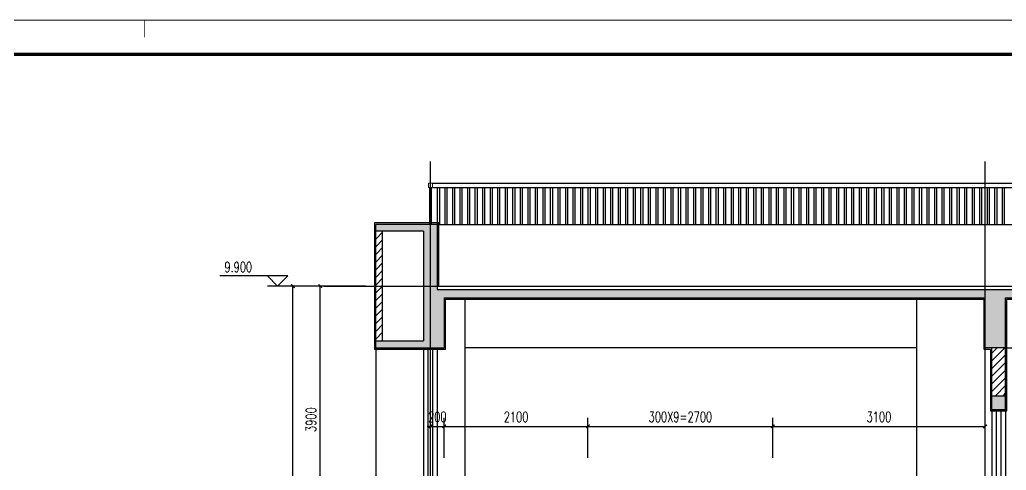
# Model space of a CAD drawing. Extents: x 1738711 to 2346805, y 1189731 to 2516152.
# Drawn here: x 2127662 to 2142072, y 1391349 to 1397922 of the extents above; entities that cross this region are included whole.
import ezdxf
from ezdxf.enums import TextEntityAlignment as Align

# ---------------------------------------------------------------- set-up
doc = ezdxf.new("R2010")
doc.units = 0
doc.header["$LTSCALE"] = 1000
doc.header["$MEASUREMENT"] = 0
doc.linetypes.add('复件 140224通州运河二期售楼部条件图_t3$0$X-ME SHAFT SH$0$X-B2$0$WATER_LINE', pattern=[0])
for name, color, linetype in [('DIM_ELEV', 3, 'Continuous'), ('DOTE', 1, 'Continuous'), ('PUB_DIM', 3, 'Continuous'), ('PUB_HATCH', 8, 'Continuous'), ('PUB_TEXT', 7, 'Continuous'), ('TK', 4, 'Continuous'), ('WALL', 40, 'Continuous'), ('WINDOW', 144, 'Continuous'), ('切线', 35, 'Continuous'), ('看线', 8, 'Continuous')]:
    doc.layers.add(name, color=color, linetype=linetype)
doc.layers.add('栏杆', color=6, linetype='Continuous', lineweight=15)
doc.styles.add('_TCH_DIM', font='SIMPLEX', dxfattribs={"bigfont": 'GBCBIG'})
doc.styles.add('_TCH_DIM_T3', font='SIMPLEX', dxfattribs={"width": 0.705882, "bigfont": 'GBCBIG'})
doc.styles.add('宋体', font='SIMSUN.TTF', dxfattribs={"width": 0.75})
doc.dimstyles.new('_TCH_ARCH&&50', dxfattribs={"dimtxt": 148.75, "dimasz": 50, "dimexe": 125, "dimexo": 150, "dimgap": 63.125, "dimtad": 1, "dimdec": 0, "dimzin": 0, "dimdsep": 46, "dimtxsty": '_TCH_DIM_T3', "dimblk": 'ARCHTICK', "dimcen": 0.09, "dimclrt": 7, "dimazin": 2, "dimtfac": 1, "dimtdec": 0, "dimtix": 1, "dimtmove": 2, "dimatfit": 3, "dimfxl": 50, "dimtolj": 1, "dimtzin": 0, "dimarcsym": 0})
pattern_1 = [(45, (211569.91, 25941.04), (-56.1266008, 56.1266008), [])]

# ---------------------------------------------------------------- blocks, each defined once
blk = doc.blocks.new('hjashrtahreahe')
at = {"const_width": 25}
blk.add_lwpolyline([(42800, 59400), (42800, 58900)], dxfattribs=at)
at = {"layer": 'TK', "color": 7, "const_width": 25}
blk.add_lwpolyline([(0, 59400), (84100, 59400), (84100, 0), (0, 0)], close=True, dxfattribs=at)
at = {"layer": 'TK', "color": 3, "const_width": 100}
blk.add_lwpolyline([(2500, 1000), (2500, 58400), (83100, 58400), (83100, 1000)], close=True, dxfattribs=at)
at = {"layer": 'TK', "style": '宋体', "width": 0.75}
for tag, height, p in [('项目负责人', 350, (6003, 57089)), ('专业负责人', 350, (6003, 56224)), ('设计人', 350, (6003, 55419)), ('版号1', 250, (77304, 22193)), ('时间1', 250, (82405, 22193)), ('版号2', 250, (77304, 21593)), ('时间2', 250, (82405, 21593)), ('版号3', 250, (77304, 20993)), ('时间3', 250, (82405, 20993)), ('建筑会签', 0.0001, (78978, 2403)), ('电气会签', 0.0001, (82128, 2403)), ('结构会签', 0.0001, (78978, 1803)), ('暖通会签', 0.0001, (82128, 1803)), ('给排水会签', 0.0001, (78978, 1250)), ('智能化会签', 0.0001, (82128, 1250))]:
    blk.add_attdef(tag, text='', height=height, dxfattribs=at).set_placement(p, align=Align.CENTER)
for tag, p in [('合作设计单位', (80816, 48986)), ('版号说明1', (79854, 22318)), ('版号说明2', (79854, 21718)), ('版号说明3', (79854, 21118)), ('浙江绿储科技有限公司', (80545, 16036)), ('百兆瓦级集中式熔盐储能关键', (80545, 14953)), ('设备研发及制造基地项目', (80545, 14603)), ('1#研发楼', (80545, 13636)), ('图名', (80545, 12436)), ('工程编号', (78978, 11461)), ('子项编号', (82128, 11461)), ('建筑', (78978, 10711)), ('图号', (82128, 10711)), ('施工图', (78978, 9961)), ('2023.03', (82128, 9961)), ('审定', (79353, 8461)), ('审核', (79353, 7711)), ('工程负责', (79353, 6961)), ('专业负责', (79353, 6211)), ('设计', (79353, 5461)), ('制图', (79353, 4711)), ('校对', (79353, 3961))]:
    blk.add_attdef(tag, text='', height=250, dxfattribs=at).set_placement(p, align=Align.MIDDLE_CENTER)
blk = doc.blocks.new('_ArchTick')
at = {"color": 0, "linetype": 'ByBlock', "const_width": 0.4}
blk.add_lwpolyline([(-0.5, -0.5), (0.5, 0.5)], dxfattribs=at)
blk = doc.blocks.new('*D2079')
at = {"layer": 'Defpoints', "color": 0, "transparency": 16777216}
for p in [(2131653, 1394037), (2132462, 1394037), (2132462, 1384137)]:
    blk.add_point(p, dxfattribs=at)
at = {"layer": 'PUB_DIM', "color": 0, "lineweight": -2, "transparency": 16777216}
for p, q in [((2132312, 1394037), (2131528, 1394037)), ((2131653, 1384137), (2131653, 1394037)), ((2132312, 1384137), (2131528, 1384137))]:
    blk.add_line(p, q, dxfattribs=at)
at = {"layer": 'PUB_DIM', "color": 0, "lineweight": -2, "transparency": 16777216, "xscale": 50, "yscale": 50, "zscale": 50}
for p, rotation in [((2131653, 1394037), 90), ((2131653, 1384137), 270)]:
    blk.add_blockref('_ArchTick', p, dxfattribs=dict(at, rotation=rotation))
at = {"layer": 'PUB_DIM', "color": 7, "transparency": 16777216, "insert": (2131516, 1389087), "char_height": 148.8, "attachment_point": 5, "rotation": 90, "style": '_TCH_DIM_T3'}
blk.add_mtext('\\A1;9900', dxfattribs=at)
blk = doc.blocks.new('*D2084')
at = {"layer": 'Defpoints', "color": 0, "transparency": 16777216}
for p in [(2132053, 1394037), (2132862, 1394037), (2132862, 1390137)]:
    blk.add_point(p, dxfattribs=at)
at = {"layer": 'PUB_DIM', "color": 0, "lineweight": -2, "transparency": 16777216}
for p, q in [((2132712, 1394037), (2131928, 1394037)), ((2132053, 1390137), (2132053, 1394037)), ((2132712, 1390137), (2131928, 1390137))]:
    blk.add_line(p, q, dxfattribs=at)
at = {"layer": 'PUB_DIM', "color": 0, "lineweight": -2, "transparency": 16777216, "xscale": 50, "yscale": 50, "zscale": 50}
for p, rotation in [((2132053, 1394037), 90), ((2132053, 1390137), 270)]:
    blk.add_blockref('_ArchTick', p, dxfattribs=dict(at, rotation=rotation))
at = {"layer": 'PUB_DIM', "color": 7, "transparency": 16777216, "insert": (2131916, 1392087), "char_height": 148.8, "attachment_point": 5, "rotation": 90, "style": '_TCH_DIM_T3'}
blk.add_mtext('\\A1;3900', dxfattribs=at)
blk = doc.blocks.new('*D2093')
at = {"layer": 'Defpoints', "color": 0, "transparency": 16777216}
for p in [(2133862, 1391989), (2133662, 1391379), (2133862, 1391379)]:
    blk.add_point(p, dxfattribs=at)
at = {"layer": 'PUB_DIM', "color": 0, "lineweight": -2, "transparency": 16777216}
for p, q in [((2133662, 1391529), (2133662, 1392114)), ((2133862, 1391529), (2133862, 1392114)), ((2133662, 1391989), (2133612, 1391989)), ((2133662, 1391989), (2133862, 1391989)), ((2133862, 1391989), (2133912, 1391989))]:
    blk.add_line(p, q, dxfattribs=at)
at = {"layer": 'PUB_DIM', "color": 0, "lineweight": -2, "transparency": 16777216, "xscale": 50, "yscale": 50, "zscale": 50}
blk.add_blockref('_ArchTick', (2133662, 1391989), dxfattribs=at)
at = {"layer": 'PUB_DIM', "color": 0, "lineweight": -2, "transparency": 16777216, "xscale": 50, "yscale": 50, "zscale": 50, "rotation": 180}
blk.add_blockref('_ArchTick', (2133862, 1391989), dxfattribs=at)
at = {"layer": 'PUB_DIM', "color": 7, "transparency": 16777216, "insert": (2133762, 1392127), "char_height": 148.8, "attachment_point": 5, "style": '_TCH_DIM_T3'}
blk.add_mtext('\\A1;200', dxfattribs=at)
blk = doc.blocks.new('*D2094')
at = {"layer": 'Defpoints', "color": 0, "transparency": 16777216}
for p in [(2135962, 1391989), (2133862, 1391379), (2135962, 1391379)]:
    blk.add_point(p, dxfattribs=at)
at = {"layer": 'PUB_DIM', "color": 0, "lineweight": -2, "transparency": 16777216}
for p, q in [((2133862, 1391529), (2133862, 1392114)), ((2135962, 1391529), (2135962, 1392114)), ((2133862, 1391989), (2135962, 1391989))]:
    blk.add_line(p, q, dxfattribs=at)
at = {"layer": 'PUB_DIM', "color": 0, "lineweight": -2, "transparency": 16777216, "xscale": 50, "yscale": 50, "zscale": 50, "rotation": 180}
blk.add_blockref('_ArchTick', (2133862, 1391989), dxfattribs=at)
at = {"layer": 'PUB_DIM', "color": 0, "lineweight": -2, "transparency": 16777216, "xscale": 50, "yscale": 50, "zscale": 50}
blk.add_blockref('_ArchTick', (2135962, 1391989), dxfattribs=at)
at = {"layer": 'PUB_DIM', "color": 7, "transparency": 16777216, "insert": (2134912, 1392127), "char_height": 148.8, "attachment_point": 5, "style": '_TCH_DIM_T3'}
blk.add_mtext('\\A1;2100', dxfattribs=at)
blk = doc.blocks.new('*D2095')
at = {"layer": 'Defpoints', "color": 0, "transparency": 16777216}
for p in [(2138662, 1391989), (2135962, 1391379), (2138662, 1391379)]:
    blk.add_point(p, dxfattribs=at)
at = {"layer": 'PUB_DIM', "color": 0, "lineweight": -2, "transparency": 16777216}
for p, q in [((2135962, 1391529), (2135962, 1392114)), ((2138662, 1391529), (2138662, 1392114)), ((2135962, 1391989), (2138662, 1391989))]:
    blk.add_line(p, q, dxfattribs=at)
at = {"layer": 'PUB_DIM', "color": 0, "lineweight": -2, "transparency": 16777216, "xscale": 50, "yscale": 50, "zscale": 50, "rotation": 180}
blk.add_blockref('_ArchTick', (2135962, 1391989), dxfattribs=at)
at = {"layer": 'PUB_DIM', "color": 0, "lineweight": -2, "transparency": 16777216, "xscale": 50, "yscale": 50, "zscale": 50}
blk.add_blockref('_ArchTick', (2138662, 1391989), dxfattribs=at)
at = {"layer": 'PUB_DIM', "color": 7, "transparency": 16777216, "insert": (2137312, 1392127), "char_height": 148.75, "attachment_point": 5, "style": '_TCH_DIM_T3'}
blk.add_mtext('\\A1;300X9=2700', dxfattribs=at)
blk = doc.blocks.new('*D2096')
at = {"layer": 'Defpoints', "color": 0, "transparency": 16777216}
for p in [(2141762, 1391989), (2138662, 1391379), (2141762, 1391379)]:
    blk.add_point(p, dxfattribs=at)
at = {"layer": 'PUB_DIM', "color": 0, "lineweight": -2, "transparency": 16777216}
for p, q in [((2138662, 1391529), (2138662, 1392114)), ((2141762, 1391529), (2141762, 1392114)), ((2138662, 1391989), (2141762, 1391989))]:
    blk.add_line(p, q, dxfattribs=at)
at = {"layer": 'PUB_DIM', "color": 0, "lineweight": -2, "transparency": 16777216, "xscale": 50, "yscale": 50, "zscale": 50, "rotation": 180}
blk.add_blockref('_ArchTick', (2138662, 1391989), dxfattribs=at)
at = {"layer": 'PUB_DIM', "color": 0, "lineweight": -2, "transparency": 16777216, "xscale": 50, "yscale": 50, "zscale": 50}
blk.add_blockref('_ArchTick', (2141762, 1391989), dxfattribs=at)
at = {"layer": 'PUB_DIM', "color": 7, "transparency": 16777216, "insert": (2140212, 1392127), "char_height": 148.8, "attachment_point": 5, "style": '_TCH_DIM_T3'}
blk.add_mtext('\\A1;3100', dxfattribs=at)

msp = doc.modelspace()

# ---------------------------------------------------------------- hatches: boundary and pattern name
at = {"layer": 'PUB_HATCH', "linetype": '复件 140224通州运河二期售楼部条件图_t3$0$X-ME SHAFT SH$0$X-B2$0$WATER_LINE'}
h = msp.add_hatch(dxfattribs=at)
h.set_pattern_fill('钢筋混凝土', color=256, scale=50, style=0)
h.set_pattern_definition([(45, (2141937.17, 1392323.98), (-88.3883, 88.3883), []), (50, (2141937.17, 1392323.98), (358.63, -31.376), [37.5, -412.5]), (355, (2141937.17, 1392323.98), (-69.376, 376.096), [30, -330]), (100.4514, (2141967.05, 1392321.36), (289.255, 344.72), [31.87, -350.571]), (46.184, (2141937.17, 1392424), (533.62, -82.76), [56.25, -618.75]), (96.6356, (2141981.64, 1392417.1), (467.33, 487.06), [47.805, -525.856]), (351.184, (2141937.17, 1392424), (467.33, 487.06), [45, -495]), (21, (2141987.17, 1392398.98), (298.4535, -201.309), [37.5, -412.5]), (326, (2141987.17, 1392398.98), (121.658, 362.575), [30, -330]), (71.4514, (2142012.04, 1392382.2), (420.111, 161.265), [31.87, -350.571]), (37.5, (2141937.17, 1392323.98), (6.08, 166.447), [0, -326, 0, -335, 0, -331.25]), (7.5, (2141937.17, 1392323.98), (131.5348, 197.206), [0, -191, 0, -318.5, 0, -126.25]), (327.5, (2141825.67, 1392323.98), (266.9112, -11.2774), [0, -125, 0, -390, 0, -517.5]), (317.5, (2141775.67, 1392323.98), (291.593, 50.0525), [0, -162.5, 0, -259, 0, -367.5])])
h.paths.add_polyline_path([(2142061.8, 1392436.9), (2141861.8, 1392436.9), (2141861.8, 1392236.9), (2142061.8, 1392236.9)])
h.paths.add_polyline_path([(2132861.8, 1394936.9), (2133761.8, 1394936.9), (2133761.8, 1393986.9), (2142841.8, 1393986.9), (2142841.8, 1393866.9), (2142061.8, 1393866.9), (2142061.8, 1393136.9), (2141761.8, 1393136.9), (2141761.8, 1393866.9), (2133861.8, 1393866.9), (2133861.8, 1393136.9), (2132861.8, 1393136.9), (2132861.8, 1393236.9), (2133561.8, 1393236.9), (2133561.8, 1394836.9), (2132861.8, 1394836.9)])
h = msp.add_hatch(dxfattribs=at)
h.set_pattern_fill('ANSI31', color=256, scale=50, style=0)
h.set_pattern_definition(pattern_1)
h.paths.add_polyline_path([(2132961.8, 1393236.9), (2132861.8, 1393236.9), (2132861.8, 1394836.9), (2132961.8, 1394836.9)])
h = msp.add_hatch(dxfattribs=at)
h.set_pattern_fill('ANSI31', color=256, scale=50, style=0)
h.set_pattern_definition(pattern_1)
h.paths.add_polyline_path([(2141861.8, 1392436.9), (2142061.8, 1392436.9), (2142061.8, 1393136.9), (2141861.8, 1393136.9)])

# ---------------------------------------------------------------- linework, layer by layer
at = {"layer": 'DIM_ELEV'}
for p, q in [((2131579, 1394186.9), (2130583, 1394186.9)), ((2131429, 1394036.9), (2131279, 1394186.9)), ((2131429, 1394036.9), (2131579, 1394186.9)), ((2131779, 1394036.9), (2131279, 1394036.9))]:
    msp.add_line(p, q, dxfattribs=at)
at = {"layer": 'DOTE'}
for p, q in [((2133661.8, 1383002.8), (2133661.8, 1395852)), ((2141761.8, 1383002.8), (2141761.8, 1395852)), ((2132105.5, 1394036.9), (2143312.6, 1394036.9))]:
    msp.add_line(p, q, dxfattribs=at)
at = {"layer": 'WALL'}
for p, q in [((2133761.8, 1394936.9), (2132861.8, 1394936.9)), ((2132861.8, 1393136.9), (2132861.8, 1394936.9)), ((2133561.8, 1394836.9), (2132861.8, 1394836.9)), ((2132961.8, 1393236.9), (2132961.8, 1394836.9)), ((2133561.8, 1394836.9), (2133561.8, 1393236.9)), ((2133761.8, 1394936.9), (2133761.8, 1393986.9)), ((2133761.8, 1393986.9), (2142841.8, 1393986.9)), ((2133861.8, 1393866.9), (2141761.8, 1393866.9)), ((2133861.8, 1393866.9), (2133861.8, 1393136.9)), ((2142061.8, 1393866.9), (2142841.8, 1393866.9)), ((2132861.8, 1393236.9), (2133561.8, 1393236.9)), ((2132861.8, 1393136.9), (2133861.8, 1393136.9))]:
    msp.add_line(p, q, dxfattribs=at)
at = {"layer": 'WALL', "linetype": '复件 140224通州运河二期售楼部条件图_t3$0$X-ME SHAFT SH$0$X-B2$0$WATER_LINE'}
for p, q in [((2141761.8, 1393136.9), (2141761.8, 1393866.9)), ((2142061.8, 1392236.9), (2142061.8, 1393866.9)), ((2142061.8, 1393136.9), (2141761.8, 1393136.9)), ((2141861.8, 1392236.9), (2141861.8, 1393136.9)), ((2141861.8, 1392436.9), (2142061.8, 1392436.9)), ((2141861.8, 1392236.9), (2142061.8, 1392236.9))]:
    msp.add_line(p, q, dxfattribs=at)
at = {"layer": 'WINDOW'}
for p, q in [((2133561.8, 1393136.9), (2133561.8, 1390136.9)), ((2133628.5, 1390136.9), (2133628.5, 1393136.9)), ((2133695.1, 1390136.9), (2133695.1, 1393136.9)), ((2133761.8, 1393136.9), (2133761.8, 1390136.9)), ((2141861.8, 1392236.9), (2141861.8, 1390136.9)), ((2141928.5, 1390136.9), (2141928.5, 1392236.9)), ((2141995.1, 1390136.9), (2141995.1, 1392236.9)), ((2142061.8, 1392236.9), (2142061.8, 1390136.9))]:
    msp.add_line(p, q, dxfattribs=at)
at = {"layer": '切线'}
msp.add_lwpolyline([(2133781.8, 1394036.9), (2133781.8, 1394956.9), (2132841.8, 1394956.9), (2132841.8, 1393116.9), (2133881.8, 1393116.9), (2133881.8, 1393846.9), (2141741.8, 1393846.9), (2141741.8, 1393116.9), (2141841.8, 1393116.9), (2141841.8, 1392216.9), (2142081.8, 1392216.9), (2142081.8, 1393846.9), (2142841.8, 1393846.9)], dxfattribs=at)
at = {"layer": '栏杆'}
for p, q in [((2133646.8, 1395476.9), (2133646.8, 1394936.9)), ((2133676.8, 1395476.9), (2133676.8, 1394936.9))]:
    msp.add_line(p, q, dxfattribs=at)
msp.add_lwpolyline([(2133631.8, 1395536.9), (2133691.8, 1395536.9), (2133691.8, 1395476.9), (2133631.8, 1395476.9)], close=True, dxfattribs=at)
at = {"layer": '看线'}
for p, q in [((2133691.8, 1395536.9), (2142841.8, 1395536.9)), ((2133691.8, 1395476.9), (2142841.8, 1395476.9)), ((2133761.8, 1395476.9), (2133761.8, 1394936.9)), ((2133791.8, 1395476.9), (2133791.8, 1394936.9)), ((2133871.8, 1395476.9), (2133871.8, 1394936.9)), ((2133901.8, 1395476.9), (2133901.8, 1394936.9)), ((2133981.8, 1395476.9), (2133981.8, 1394936.9)), ((2134011.8, 1395476.9), (2134011.8, 1394936.9)), ((2134091.8, 1395476.9), (2134091.8, 1394936.9)), ((2134121.8, 1395476.9), (2134121.8, 1394936.9)), ((2134201.8, 1395476.9), (2134201.8, 1394936.9)), ((2134231.8, 1395476.9), (2134231.8, 1394936.9)), ((2134311.8, 1395476.9), (2134311.8, 1394936.9)), ((2134341.8, 1395476.9), (2134341.8, 1394936.9)), ((2134421.8, 1395476.9), (2134421.8, 1394936.9)), ((2134451.8, 1395476.9), (2134451.8, 1394936.9)), ((2134531.8, 1395476.9), (2134531.8, 1394936.9)), ((2134561.8, 1395476.9), (2134561.8, 1394936.9)), ((2134641.8, 1395476.9), (2134641.8, 1394936.9)), ((2134671.8, 1395476.9), (2134671.8, 1394936.9)), ((2134751.8, 1395476.9), (2134751.8, 1394936.9)), ((2134781.8, 1395476.9), (2134781.8, 1394936.9)), ((2134861.8, 1395476.9), (2134861.8, 1394936.9)), ((2134891.8, 1395476.9), (2134891.8, 1394936.9)), ((2134971.8, 1395476.9), (2134971.8, 1394936.9)), ((2135001.8, 1395476.9), (2135001.8, 1394936.9)), ((2135081.8, 1395476.9), (2135081.8, 1394936.9)), ((2135111.8, 1395476.9), (2135111.8, 1394936.9)), ((2135191.8, 1395476.9), (2135191.8, 1394936.9)), ((2135221.8, 1395476.9), (2135221.8, 1394936.9)), ((2135301.8, 1395476.9), (2135301.8, 1394936.9)), ((2135331.8, 1395476.9), (2135331.8, 1394936.9)), ((2135411.8, 1395476.9), (2135411.8, 1394936.9)), ((2135441.8, 1395476.9), (2135441.8, 1394936.9)), ((2135521.8, 1395476.9), (2135521.8, 1394936.9)), ((2135551.8, 1395476.9), (2135551.8, 1394936.9)), ((2135631.8, 1395476.9), (2135631.8, 1394936.9)), ((2135661.8, 1395476.9), (2135661.8, 1394936.9)), ((2135741.8, 1395476.9), (2135741.8, 1394936.9)), ((2135771.8, 1395476.9), (2135771.8, 1394936.9)), ((2135851.8, 1395476.9), (2135851.8, 1394936.9)), ((2135881.8, 1395476.9), (2135881.8, 1394936.9)), ((2135961.8, 1395476.9), (2135961.8, 1394936.9)), ((2135991.8, 1395476.9), (2135991.8, 1394936.9)), ((2136071.8, 1395476.9), (2136071.8, 1394936.9)), ((2136101.8, 1395476.9), (2136101.8, 1394936.9)), ((2136181.8, 1395476.9), (2136181.8, 1394936.9)), ((2136211.8, 1395476.9), (2136211.8, 1394936.9)), ((2136291.8, 1395476.9), (2136291.8, 1394936.9)), ((2136321.8, 1395476.9), (2136321.8, 1394936.9)), ((2136401.8, 1395476.9), (2136401.8, 1394936.9)), ((2136431.8, 1395476.9), (2136431.8, 1394936.9)), ((2136511.8, 1395476.9), (2136511.8, 1394936.9)), ((2136541.8, 1395476.9), (2136541.8, 1394936.9)), ((2136621.8, 1395476.9), (2136621.8, 1394936.9)), ((2136651.8, 1395476.9), (2136651.8, 1394936.9)), ((2136731.8, 1395476.9), (2136731.8, 1394936.9)), ((2136761.8, 1395476.9), (2136761.8, 1394936.9)), ((2136841.8, 1395476.9), (2136841.8, 1394936.9)), ((2136871.8, 1395476.9), (2136871.8, 1394936.9)), ((2136951.8, 1395476.9), (2136951.8, 1394936.9)), ((2136981.8, 1395476.9), (2136981.8, 1394936.9)), ((2137061.8, 1395476.9), (2137061.8, 1394936.9)), ((2137091.8, 1395476.9), (2137091.8, 1394936.9)), ((2137171.8, 1395476.9), (2137171.8, 1394936.9)), ((2137201.8, 1395476.9), (2137201.8, 1394936.9)), ((2137281.8, 1395476.9), (2137281.8, 1394936.9)), ((2137311.8, 1395476.9), (2137311.8, 1394936.9)), ((2137391.8, 1395476.9), (2137391.8, 1394936.9)), ((2137421.8, 1395476.9), (2137421.8, 1394936.9)), ((2137501.8, 1395476.9), (2137501.8, 1394936.9)), ((2137531.8, 1395476.9), (2137531.8, 1394936.9)), ((2137611.8, 1395476.9), (2137611.8, 1394936.9)), ((2137641.8, 1395476.9), (2137641.8, 1394936.9)), ((2137721.8, 1395476.9), (2137721.8, 1394936.9)), ((2137751.8, 1395476.9), (2137751.8, 1394936.9)), ((2137831.8, 1395476.9), (2137831.8, 1394936.9)), ((2137861.8, 1395476.9), (2137861.8, 1394936.9)), ((2137941.8, 1395476.9), (2137941.8, 1394936.9)), ((2137971.8, 1395476.9), (2137971.8, 1394936.9)), ((2138051.8, 1395476.9), (2138051.8, 1394936.9)), ((2138081.8, 1395476.9), (2138081.8, 1394936.9)), ((2138161.8, 1395476.9), (2138161.8, 1394936.9)), ((2138191.8, 1395476.9), (2138191.8, 1394936.9)), ((2138271.8, 1395476.9), (2138271.8, 1394936.9)), ((2138301.8, 1395476.9), (2138301.8, 1394936.9)), ((2138381.8, 1395476.9), (2138381.8, 1394936.9)), ((2138411.8, 1395476.9), (2138411.8, 1394936.9)), ((2138491.8, 1395476.9), (2138491.8, 1394936.9)), ((2138521.8, 1395476.9), (2138521.8, 1394936.9)), ((2138601.8, 1395476.9), (2138601.8, 1394936.9)), ((2138631.8, 1395476.9), (2138631.8, 1394936.9)), ((2138711.8, 1395476.9), (2138711.8, 1394936.9)), ((2138741.8, 1395476.9), (2138741.8, 1394936.9)), ((2138821.8, 1395476.9), (2138821.8, 1394936.9)), ((2138851.8, 1395476.9), (2138851.8, 1394936.9)), ((2138931.8, 1395476.9), (2138931.8, 1394936.9)), ((2138961.8, 1395476.9), (2138961.8, 1394936.9)), ((2139041.8, 1395476.9), (2139041.8, 1394936.9)), ((2139071.8, 1395476.9), (2139071.8, 1394936.9)), ((2139151.8, 1395476.9), (2139151.8, 1394936.9)), ((2139181.8, 1395476.9), (2139181.8, 1394936.9)), ((2139261.8, 1395476.9), (2139261.8, 1394936.9)), ((2139291.8, 1395476.9), (2139291.8, 1394936.9)), ((2139371.8, 1395476.9), (2139371.8, 1394936.9)), ((2139401.8, 1395476.9), (2139401.8, 1394936.9)), ((2139481.8, 1395476.9), (2139481.8, 1394936.9)), ((2139511.8, 1395476.9), (2139511.8, 1394936.9)), ((2139591.8, 1395476.9), (2139591.8, 1394936.9)), ((2139621.8, 1395476.9), (2139621.8, 1394936.9)), ((2139701.8, 1395476.9), (2139701.8, 1394936.9)), ((2139731.8, 1395476.9), (2139731.8, 1394936.9)), ((2139811.8, 1395476.9), (2139811.8, 1394936.9)), ((2139841.8, 1395476.9), (2139841.8, 1394936.9)), ((2139921.8, 1395476.9), (2139921.8, 1394936.9)), ((2139951.8, 1395476.9), (2139951.8, 1394936.9)), ((2140031.8, 1395476.9), (2140031.8, 1394936.9)), ((2140061.8, 1395476.9), (2140061.8, 1394936.9)), ((2140141.8, 1395476.9), (2140141.8, 1394936.9)), ((2140171.8, 1395476.9), (2140171.8, 1394936.9)), ((2140251.8, 1395476.9), (2140251.8, 1394936.9)), ((2140281.8, 1395476.9), (2140281.8, 1394936.9)), ((2140361.8, 1395476.9), (2140361.8, 1394936.9)), ((2140391.8, 1395476.9), (2140391.8, 1394936.9)), ((2140471.8, 1395476.9), (2140471.8, 1394936.9)), ((2140501.8, 1395476.9), (2140501.8, 1394936.9)), ((2140581.8, 1395476.9), (2140581.8, 1394936.9)), ((2140611.8, 1395476.9), (2140611.8, 1394936.9)), ((2140691.8, 1395476.9), (2140691.8, 1394936.9)), ((2140721.8, 1395476.9), (2140721.8, 1394936.9)), ((2140801.8, 1395476.9), (2140801.8, 1394936.9)), ((2140831.8, 1395476.9), (2140831.8, 1394936.9)), ((2140911.8, 1395476.9), (2140911.8, 1394936.9)), ((2140941.8, 1395476.9), (2140941.8, 1394936.9)), ((2141021.8, 1395476.9), (2141021.8, 1394936.9)), ((2141051.8, 1395476.9), (2141051.8, 1394936.9)), ((2141131.8, 1395476.9), (2141131.8, 1394936.9)), ((2141161.8, 1395476.9), (2141161.8, 1394936.9)), ((2141241.8, 1395476.9), (2141241.8, 1394936.9)), ((2141271.8, 1395476.9), (2141271.8, 1394936.9)), ((2141351.8, 1395476.9), (2141351.8, 1394936.9)), ((2141381.8, 1395476.9), (2141381.8, 1394936.9)), ((2141461.8, 1395476.9), (2141461.8, 1394936.9)), ((2141491.8, 1395476.9), (2141491.8, 1394936.9)), ((2141571.8, 1395476.9), (2141571.8, 1394936.9)), ((2141601.8, 1395476.9), (2141601.8, 1394936.9)), ((2141681.8, 1395476.9), (2141681.8, 1394936.9)), ((2141711.8, 1395476.9), (2141711.8, 1394936.9)), ((2141791.8, 1395476.9), (2141791.8, 1394936.9)), ((2141821.8, 1395476.9), (2141821.8, 1394936.9)), ((2141901.8, 1395476.9), (2141901.8, 1394936.9)), ((2141931.8, 1395476.9), (2141931.8, 1394936.9)), ((2142011.8, 1395476.9), (2142011.8, 1394936.9)), ((2142041.8, 1395476.9), (2142041.8, 1394936.9)), ((2133761.8, 1394936.9), (2142841.8, 1394936.9)), ((2134161.8, 1393866.9), (2134161.8, 1388636.9)), ((2140761.8, 1393866.9), (2140761.8, 1390136.9)), ((2132861.8, 1393136.9), (2132861.8, 1383836.9)), ((2140761.8, 1393136.9), (2134161.8, 1393136.9)), ((2142061.8, 1393136.9), (2142841.8, 1393136.9))]:
    msp.add_line(p, q, dxfattribs=at)

# ---------------------------------------------------------------- block references
at = {"xscale": 0.5, "yscale": 0.5, "zscale": 0.5}
msp.add_blockref('hjashrtahreahe', (2108083.1, 1368216), dxfattribs=at)

# ---------------------------------------------------------------- texts
at = {"layer": 'PUB_TEXT', "color": 7, "style": '_TCH_DIM', "width": 0.705882}
msp.add_text('9.900', height=148.75, dxfattribs=at).set_placement((2130652, 1394239.4))

# ---------------------------------------------------------------- dimensions: what is measured, and where the dimension line sits
at = {"layer": 'PUB_DIM'}
for p1, p2, distance, picture, middle in [((2132461.8, 1384136.9), (2132461.8, 1394036.9), 808.6, '*D2079', (2131515.7, 1389086.9)), ((2132861.8, 1390136.9), (2132861.8, 1394036.9), 808.6, '*D2084', (2131915.7, 1392086.9)), ((2133661.8, 1391378.7), (2133861.8, 1391378.7), 610.8, '*D2093', (2133761.8, 1392126.9)), ((2133861.8, 1391378.7), (2135961.8, 1391378.7), 610.8, '*D2094', (2134911.8, 1392126.9)), ((2138661.8, 1391378.7), (2141761.8, 1391378.7), 610.8, '*D2096', (2140211.8, 1392126.9))]:
    dim = msp.add_aligned_dim(p1=p1, p2=p2, distance=distance, dimstyle='_TCH_ARCH&&50', dxfattribs=at)
    dim.commit()
    dim.dimension.update_dxf_attribs({"geometry": picture, "text_midpoint": middle})
dim = msp.add_aligned_dim(p1=(2135961.8, 1391378.7), p2=(2138661.8, 1391378.7), distance=610.8, text='300X9=2700', dimstyle='_TCH_ARCH&&50', dxfattribs=at)
dim.commit()
dim.dimension.update_dxf_attribs({"geometry": '*D2095', "text_midpoint": (2137311.8, 1392126.9)})

doc.saveas('drawing.dxf')
